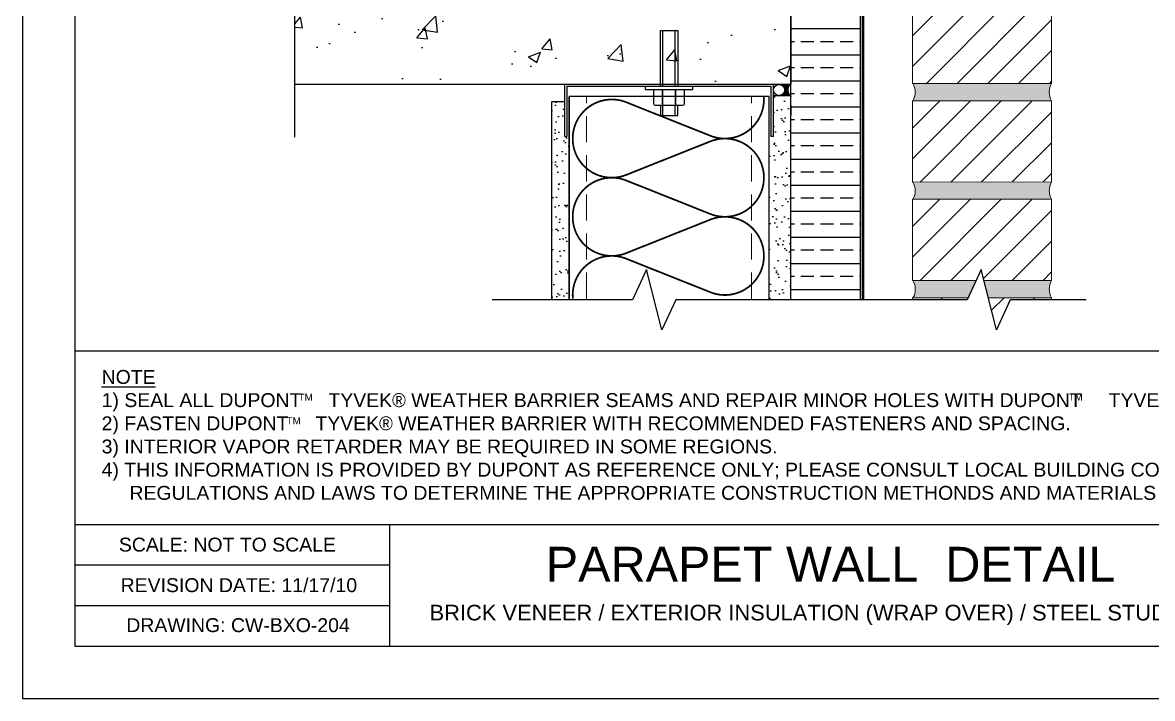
# Model space of a CAD drawing. Extents: x -1.9 to 49.1, y 313.3 to 379.3.
# Drawn here: x -1.92 to 30.57, y 313.26 to 332.7 of the extents above; entities that cross this region are included whole.
import ezdxf

# ---------------------------------------------------------------- set-up
doc = ezdxf.new("R2010")
doc.units = 0
doc.header["$LTSCALE"] = 1.5
doc.header["$MEASUREMENT"] = 0
doc.linetypes.add('DASHED', pattern=[0.75, 0.5, -0.25])
for name, color, linetype in [('8x11 layout', 7, 'CONTINUOUS'), ('CMU', 250, 'CONTINUOUS'), ('INSULATION', 241, 'CONTINUOUS'), ('SEALANT', 250, 'CONTINUOUS'), ('STRUCTURE', 250, 'CONTINUOUS'), ('TEXT', 7, 'CONTINUOUS')]:
    doc.layers.add(name, color=color, linetype=linetype)
doc.layers.add('brick', color=250, linetype='CONTINUOUS', lineweight=5)
doc.layers.add('Metal Stud', color=250, linetype='CONTINUOUS', lineweight=18)
doc.layers.add('EXTERIOR INSULATION', color=7, linetype='CONTINUOUS', true_color=0xcdd69f)
doc.layers.add('Tyvek CommercialWrap', color=7, linetype='DASHED', true_color=0x00538e)
doc.layers.add('VIEWPORT', color=7, linetype='CONTINUOUS', plot=False)
doc.styles.add('DETAILS', font='sanss___.ttf', dxfattribs={"height": 1})
pattern_1 = [(45, (54.7673723607943, 320.1022957028051), (-0.4419417382415922, 0.4419417382415922), [])]

msp = doc.modelspace()

# ---------------------------------------------------------------- hatches: boundary and pattern name
at = {"layer": 'brick'}
h = msp.add_hatch(dxfattribs=at)
h.set_pattern_fill('AR-SAND', color=256, scale=0.15, style=0)
h.set_pattern_definition([(37.50000000000001, (-483.3116347083385, 254.2727413939101), (-0.009449003716441223, 0.2890235653519738), [0, -0.228, 0, -0.255, 0, -0.24375]), (7.499999999999999, (-483.3116347083385, 254.2727413939101), (0.2654665057901591, 0.423321909784461), [0, -0.123, 0, -0.2055, 0, -0.07875]), (327.5, (-483.4961347083385, 254.2727413939101), (0.4671212792627242, 0.0008488580305446746), [0, -0.075, 0, -0.27, 0, -0.3525]), (317.5, (-483.4961347083385, 254.2727413939101), (0.450918990685844, 0.1316513347401374), [0, -0.0375, 0, -0.177, 0, -0.2025])])
edge = h.paths.add_edge_path()
edge.add_arc((28.09386567031299, 327.8608390687477), 0.4960802461384055, 149.5601036199079, 210.0851456523642, ccw=False)
edge.add_line((27.66616458105864, 328.112170302102), (23.6774458914183, 328.1095241870182))
edge.add_arc((23.24974480216417, 327.858192953664), 0.496080246138185, -29.732570782365713, 30.439896380099697, ccw=False)
edge.add_line((23.68051594599035, 327.6121607763878), (27.66461665456836, 327.6121607763878))
edge = h.paths.add_edge_path()
edge.add_arc((28.09386567031299, 330.694172402081), 0.4960802461384055, 149.5601036199079, 210.0851456523642, ccw=False)
edge.add_line((27.66616458105864, 330.9455036354352), (23.67556625954785, 330.9428562734042))
edge.add_arc((23.24786517029349, 330.6915250400498), 0.4960802461384242, -29.732404929163295, 30.439896380094922, ccw=False)
edge.add_line((23.67863702630359, 330.445494109721), (27.66461665456836, 330.445494109721))
edge = h.paths.add_edge_path()
edge.add_arc((28.09386567031299, 333.5275057354143), 0.4960802461384055, 149.5601036199079, 210.0851456523642, ccw=False)
edge.add_line((27.66616458105864, 333.7788369687687), (23.67368662767751, 333.7761883597902))
edge.add_arc((23.24598553842281, 333.5248571264358), 0.4960802461386751, -29.73223907625811, 30.4398963800665, ccw=False)
edge.add_line((23.67675810661194, 333.2788274430545), (27.66461665456836, 333.2788274430545))
edge = h.paths.add_edge_path()
edge.add_arc((28.09386567031299, 336.3608390687477), 0.4960802461384055, 149.5601036199079, 210.0851456523642, ccw=False)
edge.add_line((27.66616458105864, 336.6121703021017), (23.67335150505778, 336.609521470803))
edge.add_arc((23.24410414781164, 336.360840315695), 0.4960802461384309, -30.085312093924927, 30.08552777022919, ccw=False)
edge.add_line((23.67335244115566, 336.1121607763878), (27.66461665456836, 336.1121607763878))
edge = h.paths.add_edge_path()
edge.add_arc((23.2422245159413, 339.1941724020808), 0.4960802461385021, 10.725880701547112, 30.08552777024329, ccw=False)
edge.add_line((23.72963765979102, 339.2864981179532), (23.73499247594953, 339.2514030599318))
edge.add_arc((23.24222451594721, 339.1941724020808), 0.4960802461325152, -1.713473922534888, 6.624720018543883, ccw=False)
edge.add_line((23.73808294279331, 339.1793389557988), (23.72908148908232, 339.0989573911174))
edge.add_arc((23.2422245159413, 339.1941724020812), 0.4960802461384984, 329.9148543476159, 348.9342876105186, ccw=False)
edge.add_line((23.67147353168593, 338.945494109721), (27.66461665456836, 338.945494109721))
edge.add_arc((28.09386567031299, 339.1941724020808), 0.4960802461384055, 149.5601036199079, 210.0851456523642, ccw=False)
edge.add_line((27.66616458105864, 339.4455036354352), (23.67147187318744, 339.4428535571892))
edge = h.paths.add_edge_path()
edge.add_arc((23.24222451594107, 342.0275057354143), 0.4960802461385991, -30.085145652348217, 30.08552777021032, ccw=False)
edge.add_line((23.67147353168593, 341.7788274430545), (27.66461665456836, 341.7788274430545))
edge.add_arc((28.09386567031299, 342.0275057354143), 0.4960802461384055, 149.5601036199079, 210.0851456523642, ccw=False)
edge.add_line((27.66616458105864, 342.2788369687685), (23.67147187318744, 342.2761868905222))
edge = h.paths.add_edge_path()
edge.add_arc((28.09386567031299, 344.8608390687475), 0.4960802461384055, 149.5601036199079, 210.0851456523642, ccw=False)
edge.add_line((27.66616458105864, 345.1121703021017), (23.67147187318744, 345.1095202238557))
edge.add_arc((23.24222451594107, 344.8608390687475), 0.4960802461385991, -30.085145652348217, 30.08552777021032, ccw=False)
edge.add_line((23.67147353168593, 344.6121607763876), (27.66461665456836, 344.6121607763876))
edge = h.paths.add_edge_path()
edge.add_line((25.26544390196295, 324.7788274430545), (25.49540712038561, 325.2773968887564))
edge.add_line((25.49540712038561, 325.2773968887564), (23.67932552328875, 325.2761921006322))
edge.add_arc((23.2516244340344, 325.024860867278), 0.4960802461384098, -29.732736635794822, 30.43989638009208, ccw=False)
edge.add_line((23.68239486567245, 324.7788274430545), (25.26544390196295, 324.7788274430545))
edge = h.paths.add_edge_path()
edge.add_line((25.72139653446516, 325.2775468100829), (25.84930993266448, 324.7788274430545))
edge.add_line((25.84930993266448, 324.7788274430545), (27.66461665456836, 324.7788274430545))
edge.add_arc((28.09386567031299, 325.0275057354143), 0.4960802461384198, 149.5601036199079, 210.0851456523671, ccw=False)
edge.add_line((27.66616458105864, 325.2788369687687), (25.72139653446516, 325.2775468100831))
h = msp.add_hatch(dxfattribs=at)
h.set_pattern_fill('_USER', color=256, scale=0.625, angle=45, style=0, pattern_type=0)
h.set_pattern_definition(pattern_1)
h.paths.add_polyline_path([(27.66461665456814, 333.2788274430545), (23.66461665456814, 333.2788274430545), (23.66992560519566, 330.9428525313954), (27.66616458105864, 330.9455036354352)])
h = msp.add_hatch(dxfattribs=at)
h.set_pattern_fill('_USER', color=256, scale=0.625, angle=45, style=0, pattern_type=0)
h.set_pattern_definition(pattern_1)
h.paths.add_polyline_path([(27.66461665456814, 330.445494109721), (23.66461665456814, 330.445494109721), (23.66992560519566, 328.1095191980621), (27.66616458105864, 328.112170302102)])
h = msp.add_hatch(dxfattribs=at)
h.set_pattern_fill('_USER', color=256, scale=0.625, angle=45, style=0, pattern_type=0)
h.set_pattern_definition([(45, (54.7673723607943, 317.2689623694719), (-0.4419417382415922, 0.4419417382415922), [])])
h.paths.add_polyline_path([(25.49540712038572, 325.2773968887564), (25.64066299529816, 325.5923174292525), (25.72139653446504, 325.2775468100829), (27.66616458105864, 325.2788369687687), (27.66461665456814, 327.6121607763878), (23.66461665456814, 327.6121607763878), (23.66992560519566, 325.2761858647286)])
h = msp.add_hatch(dxfattribs=at)
h.set_pattern_fill('_USER', color=256, scale=0.625, angle=45, style=0, pattern_type=0)
h.set_pattern_definition([(45, (55.3923723607943, 322.9356290361384), (-0.4419417382415922, 0.4419417382415922), [])])
h.paths.add_polyline_path([(25.84930993266448, 324.7788274430545), (26.08449789480323, 323.8618571079562), (26.47978798503425, 324.7185186946538), (27.66465666337831, 324.7185186946535), (27.66461665456814, 324.7788274430545)])
h.paths.add_polyline_path([(23.67060273889047, 324.7185189823035), (25.23762672623945, 324.7185186946538), (25.2654439019625, 324.7788274430545), (23.6705815779876, 324.7788274430545)])
at = {"layer": 'EXTERIOR INSULATION', "linetype": 'Continuous'}
h = msp.add_hatch(dxfattribs=at)
h.set_pattern_fill('ANSI33', color=250, scale=3, angle=135, style=0)
h.set_pattern_definition([(180, (-681.9181197037475, 258.2705202941484), (-1.110223024625157e-16, -0.75), []), (180, (-682.2931197031182, 258.6455202935192), (-1.110223024625157e-16, -0.75), [0.375, -0.1875])])
h.paths.add_polyline_path([(21.84118552198663, 324.7185192275683), (22.16636256642994, 324.7185191678773), (22.1663653453237, 347.445494109721), (20.16636537280908, 347.445494109721), (20.16636537280908, 343.6785943266), (20.16636537280908, 343.2964930574442), (20.16636537280897, 324.7185192275683)])
at = {"layer": 'SEALANT', "linetype": 'Continuous'}
h = msp.add_hatch(color=256, dxfattribs=at)
edge = h.paths.add_edge_path()
edge.add_line((20.16636537280908, 330.9205778908442), (19.83640853087218, 330.9205778908442))
edge.add_arc((19.82926689312001, 330.7574166493714), 0.1633174629632426, -89.7964083834326, 87.49373879846121, ccw=False)
edge.add_line((19.82984721503215, 330.5941002174509), (20.16636860795825, 330.5941002174509))
edge.add_arc((20.35589505942028, 330.7573409322288), 0.2501355767678966, 139.2625403591141, 220.7385951573898, ccw=False)
at = {"layer": 'STRUCTURE', "linetype": 'Continuous'}
h = msp.add_hatch(dxfattribs=at)
h.set_pattern_fill('AR-CONC', color=256, scale=0.5, style=0)
h.set_pattern_definition([(49.99999999999999, (-484.8125404654114, 257.0811541823259), (3.586300913003767, -0.3137606749129755), [0.375, -4.125]), (355, (-484.8125404654114, 257.0811541823259), (-0.693756668065, 3.760960668500059), [0.3, -3.3]), (100.4514, (-484.5136820654113, 257.0550074823259), (2.892546908570108, 3.447197710304768), [0.3187009499999992, -3.505710559999993]), (46.18420000000001, (-484.8125404654114, 258.0811541823259), (5.336205243128222, -0.8275950716450904), [0.5625, -6.1875]), (96.6356, (-484.3678567404114, 258.0121876473258), (4.673313527743517, 4.870589354502209), [0.4780514399999991, -5.258564999999985]), (351.1842, (-484.8125404654114, 258.0811541823259), (4.673309725668136, 4.870593004626623), [0.45, -4.95]), (21, (-484.3125404654114, 257.8311541823259), (2.984535260592308, -2.013094453326694), [0.375, -4.125]), (326.0000000000001, (-484.3125404654114, 257.8311541823259), (1.216576659607909, 3.625750225234265), [0.3, -3.3]), (71.4514, (-484.0638293004114, 257.6633961523257), (4.20111314290745, 1.612652483549762), [0.31870095, -3.50571056]), (37.50000000000001, (-484.8125404654114, 257.0811541823259), (0.06079927658645334, 1.664469269156557), [0, -3.26, 0, -3.35, 0, -3.3125]), (7.499999999999999, (-484.8125404654114, 257.0811541823259), (1.315347687210743, 1.972058559411801), [0, -1.91, 0, -3.185, 0, -1.2625]), (327.5, (-485.9275404654114, 257.0811541823259), (2.669112180862045, -0.112774358671899), [0, -1.25, 0, -3.9, 0, -5.175]), (317.5, (-486.4275404654114, 257.0811541823259), (2.915930846711931, 0.5005249116615882), [0, -1.625, 0, -2.59, 0, -3.675])])
h.paths.add_polyline_path([(5.909218424964706, 333.3704134233228), (5.909218424964592, 330.9205778908442), (20.16636537280908, 330.9205778908442), (20.16636537280908, 336.9205778908442), (5.909218424964479, 336.9205778908442), (5.909218424964479, 334.6125746821178), (6.783017159563315, 334.2095384130594), (5.052556838267151, 333.7657035135539)])
at = {"layer": 'STRUCTURE'}
h = msp.add_hatch(dxfattribs=at)
h.set_pattern_fill('AR-SAND', color=256, scale=0.25, style=0)
h.set_pattern_definition([(37.50000000000001, (-329.1954235793792, 525.6737549861214), (-0.01574833952740204, 0.4817059422532897), [0, -0.38, 0, -0.425, 0, -0.40625]), (7.499999999999999, (-329.1954235793792, 525.6737549861214), (0.4424441763169318, 0.7055365163074351), [0, -0.205, 0, -0.3425, 0, -0.13125]), (327.5, (-329.5029235793792, 525.6737549861214), (0.7785354654378738, 0.001414763384241124), [0, -0.125, 0, -0.45, 0, -0.5875]), (317.5, (-329.5029235793792, 525.6737549861214), (0.7515316511430733, 0.2194188912335623), [0, -0.0625, 0, -0.295, 0, -0.3375])])
h.paths.add_polyline_path([(20.16636537280908, 330.5941002174509), (19.66636537280897, 330.5941002174509), (19.66636537280908, 329.4205778908442), (19.54136537280908, 329.4205778908442), (19.54136537280908, 324.7539072158695), (20.16636537280908, 324.7539072708255)])
h.paths.add_polyline_path([(13.79136537280908, 329.4205778908442), (13.66636537280908, 329.4205778908442), (13.66636537280908, 330.4250448366126), (13.29136537280908, 330.4250448366126), (13.29136537280908, 324.7539069955947), (13.79136537280908, 324.7539069955947)])

# ---------------------------------------------------------------- linework, layer by layer
at = {"layer": '8x11 layout', "color": 7}
for p, q in [((-0.4225429733178316, 377.7587780834008), (-0.4225429733178316, 314.7587780834008)), ((-0.4225429733178316, 314.7587780834008), (47.57745702668217, 314.7587780834008))]:
    msp.add_line(p, q, dxfattribs=at)
at = {"layer": '8x11 layout'}
msp.add_line((-0.4225429733178316, 318.2601106130876), (34.15455105236026, 318.2601106130876), dxfattribs=at)
at = {"layer": '8x11 layout', "color": 7}
msp.add_lwpolyline([(47.57745702668205, 323.2494187099421), (-0.4225429733179453, 323.2494187099421)], dxfattribs=at)
at = {"layer": '8x11 layout'}
for points in [[(8.630557584122016, 318.2601106130876), (8.630557584122016, 314.7587780834008)], [(8.630557584122016, 317.0929106130875), (-0.4225429733178316, 317.0929106130875)], [(8.630557584122016, 315.9257106130876), (-0.4225429733178316, 315.9257106130876)]]:
    msp.add_lwpolyline(points, dxfattribs=at)
at = {"layer": 'brick'}
msp.add_line((27.19104858821788, 327.6153720506522), (27.19104858821788, 327.6121607763878), dxfattribs=at)
for points in [[(27.66616458105864, 330.9455036354352), (23.66992560519566, 330.9428525313951), (23.66461665456814, 333.2788274430545), (27.66461665456814, 333.2788274430545), (27.66616458105864, 330.9455036354352, 0.2704061141941634), (27.66461665456825, 330.445494109721, 0.9074311398367584), (27.66461665456825, 330.445494109721, -0.1931272375800366)], [(27.66616458105864, 328.112170302102), (23.66992560519566, 328.1095191980621), (23.66461665456814, 330.445494109721), (27.66461665456814, 330.445494109721), (27.66616458105864, 328.112170302102, 0.2704061141941634), (27.66461665456825, 327.612160776388, 0.9074311398367584), (27.66461665456825, 327.612160776388, -0.1931272375800366)], [(25.49540712038561, 325.2773968887564), (23.66992560519566, 325.2761858647286), (23.66461665456814, 327.6121607763878), (27.66461665456814, 327.6121607763878), (27.66616458105864, 325.2788369687687, 0.2704061141941634), (27.66461665456825, 324.7788274430545), (27.66461665456825, 324.7788274430545)]]:
    msp.add_lwpolyline(points, format="xyb", dxfattribs=at)
for points in [[(27.66616458105864, 325.2788369687687), (25.72139653446504, 325.2775468100829)], [(23.66475371709964, 324.7185189833772), (23.66461665456814, 324.7788274430545), (25.26544390196261, 324.7788274430545)], [(25.84930993266448, 324.7788274430545), (27.66461665456814, 324.7788274430545), (27.66465666337831, 324.7185186946538)]]:
    msp.add_lwpolyline(points, dxfattribs=at)
for centre in [(23.24786517029361, 330.6915250400498), (23.24974480216395, 327.858192953664), (23.25162443403428, 325.0248608672778)]:
    msp.add_arc(centre, 0.4960802461384119, 329.9148543476431, 30.43989638009603, dxfattribs=at)
at = {"layer": 'CMU'}
msp.add_lwpolyline([(13.51373379386052, 330.9205778908442), (18.81899695175537, 330.9205778908445)], dxfattribs=at)
at = {"layer": 'EXTERIOR INSULATION', "color": 250, "linetype": 'Continuous', "flags": 128}
for points in [[(20.16636537280908, 347.445494109721), (22.1663653453237, 347.445494109721), (22.16636256642994, 324.7185191678773)], [(20.16636537280897, 324.7185192275683), (20.16636537280908, 343.2964930574442)]]:
    msp.add_lwpolyline(points, dxfattribs=at)
at = {"layer": 'INSULATION', "color": 253, "const_width": 0.05}
msp.add_lwpolyline([(13.90023988118685, 324.7539069955947, -0.5457693612165877), (15.38823918215508, 325.9229653104067), (17.90224041341503, 324.9217466451669, 1.404370499398822), (17.90224041341503, 327.047965310408), (15.38823918215144, 326.0467466451671, -1.404370499403763), (15.38823918215439, 328.1729653104067), (17.90224041341412, 327.1717466451671, 1.404370499398822), (17.90224041341503, 329.297965310408), (15.38823918215144, 328.2967466451671, -1.404370499403762), (15.38823918215439, 330.4229653104067), (17.90224041341412, 329.4217466451671, 0.5387105438553074), (19.39228470358432, 330.5663435803015, 0.5387105438553074)], format="xyb", dxfattribs=at)
at = {"layer": 'Metal Stud', "linetype": 'DASHED', "lineweight": 5}
for p, q in [((14.29136537280908, 324.7539069955947), (14.29136537280908, 330.5663435803015)), ((19.04136537280908, 324.7539071719045), (19.04136537280908, 330.5663435803015))]:
    msp.add_line(p, q, dxfattribs=at)
at = {"layer": 'SEALANT', "linetype": 'Continuous'}
msp.add_line((20.16636537280885, 330.3078676703722), (20.16636537280885, 330.0321277977064), dxfattribs=at)
msp.add_circle((19.83021431787893, 330.7564524943598), 0.1623526919456708, dxfattribs=at)
at = {"layer": 'STRUCTURE'}
for p, q in [((20.16636537280908, 336.9205778908442), (20.16636537280908, 330.9205778908442)), ((16.41636537280908, 332.4716131313814), (16.91636537280908, 332.4716131313814)), ((16.41636537280908, 330.8580778908442), (16.41636537280908, 332.4716131313814)), ((16.49136537280901, 330.8580778908442), (16.49136537280901, 332.4716131313814)), ((16.84136537280904, 330.8580778908442), (16.84136537280904, 332.4716131313814)), ((16.91636537280908, 332.4716131313814), (16.91636537280908, 330.8580778908442)), ((5.909218424964592, 330.9205778908442), (20.16636537280908, 330.9205778908442)), ((13.66636537280908, 330.9205778908442), (19.66636537280897, 330.9205778908442)), ((13.66636537280908, 329.4205778908442), (13.66636537280908, 330.9205778908442)), ((16.91636537280908, 330.8580778908442), (16.41636537280908, 330.8580778908442)), ((19.66636537280908, 329.4205778908442), (19.66636537280897, 330.9205778908442)), ((13.29136537280908, 324.7539069955947), (13.29136537280908, 330.4250448366126)), ((13.29136537280908, 330.4250448366126), (13.66636537280908, 330.4250448366126)), ((13.79136537280908, 324.7539069955947), (13.79136537280908, 330.5663435803015)), ((19.54136537280908, 324.7539072158695), (19.54136537280908, 330.5663435803015)), ((19.66636860795813, 330.5941002174509), (20.16636860795813, 330.5941002174509)), ((20.16636537280908, 324.7539072708255), (20.16636537280908, 330.5941002174509)), ((16.49136537280901, 330.0261705473281), (16.49136537280901, 330.3101981336265)), ((16.84136537280904, 330.0261705473281), (16.84136537280904, 330.3101981336265)), ((13.66636537280908, 329.4205778908442), (13.72886537280908, 329.4205778908442)), ((19.66636537280908, 329.4205778908442), (19.60386537280908, 329.4205778908442)), ((15.6150510761795, 324.7185192275683), (11.57581520690235, 324.7185192275683)), ((28.66172727196931, 324.7185186946538), (26.47978798503436, 324.7185186946538))]:
    msp.add_line(p, q, dxfattribs=at)
at = {"layer": 'STRUCTURE', "linetype": 'Continuous'}
msp.add_lwpolyline([(5.909218424964592, 329.399594932544), (5.909218424964592, 333.3704134233228)], dxfattribs=at)
at = {"layer": 'STRUCTURE'}
for points in [[(19.60386537280908, 329.4205778908442), (19.60386537280908, 330.8580778908442), (13.72886537280908, 330.8580778908442), (13.72886537280908, 329.4205778908442)], [(19.54136537280908, 324.7539072158695), (19.54136537280908, 330.5663435803015), (13.79136537280908, 330.5663435803015), (13.79136537280908, 324.7539069955947)], [(16.01808734523809, 325.592317962167), (15.6150510761795, 324.7185192275683)], [(16.46192224474339, 323.8618576408708), (16.01808734523809, 325.592317962167)], [(25.64066299529804, 325.5923174292525), (25.23762672623945, 324.7185186946538), (22.33447771436636, 324.7185192275683)], [(26.08449789480323, 323.8618571079562), (25.64066299529804, 325.5923174292525)], [(16.85721233497452, 324.7185192275683), (16.46192224474339, 323.8618576408708)], [(22.33447771436636, 324.7185192275683), (16.85721233497452, 324.7185192275683)], [(26.47978798503436, 324.7185186946538), (26.08449789480323, 323.8618571079562)]]:
    msp.add_lwpolyline(points, dxfattribs=at)
for points in [[(15.97886537280908, 330.7721403908442), (17.35386537280908, 330.7721403908442), (17.35386537280908, 330.8580778908442), (15.97886537280908, 330.8580778908442)], [(16.41636537280908, 330.3101981336265), (16.41636537280908, 330.0261705473281), (16.91636537280908, 330.0261705473281), (16.91636537280908, 330.3101981336265)]]:
    msp.add_lwpolyline(points, close=True, dxfattribs=at)
for points in [[(16.22886537280908, 330.7721403908442), (16.47886537280908, 330.7721403908442), (16.47886537280908, 330.3601981336265, -0.414213562373095), (16.42886537280901, 330.3101981336265), (16.27886537280904, 330.3101981336265, -0.414213562373095), (16.22886537280908, 330.3601981336265)], [(16.47886537280908, 330.7721403908442), (16.85386537280908, 330.7721403908442), (16.85386537280908, 330.3601981336265, -0.414213562373095), (16.80386537280901, 330.3101981336265), (16.52886537280904, 330.3101981336265, -0.414213562373095), (16.47886537280908, 330.3601981336265)], [(16.85386537280908, 330.7721403908442), (17.10386537280908, 330.7721403908442), (17.10386537280908, 330.3601981336265, -0.414213562373095), (17.05386537280901, 330.3101981336265), (16.90386537280904, 330.3101981336265, -0.414213562373095), (16.85386537280908, 330.3601981336265)]]:
    msp.add_lwpolyline(points, format="xyb", close=True, dxfattribs=at)
at = {"layer": 'Tyvek CommercialWrap', "const_width": 0.075, "flags": 128}
msp.add_lwpolyline([(22.24143527563774, 347.3163337663502), (22.24143527563774, 324.7093790286708)], dxfattribs=at)
at = {"layer": 'VIEWPORT', "color": 1}
for p, q in [((-1.922542973317832, 379.2587780834008), (-1.922542973317832, 313.2587780834008)), ((-1.922542973317832, 313.2587780834008), (49.07745702668217, 313.2587780834008))]:
    msp.add_line(p, q, dxfattribs=at)

# ---------------------------------------------------------------- texts
at = {"layer": 'TEXT', "attachment_point": 1, "style": 'DETAILS'}
for s, insert, char_height, width in [('{\\LNOTE}\\P1) SEAL ALL DUPONT     TYVEK{\\fSymbol|b0|i0|c2|p18;â} WEATHER BARRIER SEAMS AND REPAIR MINOR HOLES WITH DUPONT     TYVEK{\\fSymbol|b0|i0|c2|p18;â} TAPE.\\P2) FASTEN DUPONT     TYVEK{\\fSymbol|b0|i0|c2|p18;â} WEATHER BARRIER WITH RECOMMENDED FASTENERS AND SPACING.\\P3) INTERIOR VAPOR RETARDER MAY BE REQUIRED IN SOME REGIONS.\\P\\pi-0.8,l0.8;4) THIS INFORMATION IS PROVIDED BY DUPONT AS REFERENCE ONLY; PLEASE CONSULT LOCAL BUILDING CODES, \\P\\pi0;REGULATIONS AND LAWS TO DETERMINE THE APPROPRIATE CONSTRUCTION METHONDS AND MATERIALS NEEDED.', (0.3504931888589908, 322.7040535425001), 0.4, 35.73533227802437), ('TM', (6.018051250118219, 322.0199798038736), 0.2, 16.62), ('TM', (28.15885622492249, 322.022972326278), 0.2, 16.62), ('TM', (5.673243670606894, 321.345475393244), 0.2, 16.62), ('\\pi-0.066668,l0.066668,t0.2;SCALE: NOT TO SCALE', (0.8462896193101415, 317.8817234224318), 0.4000000000000016, 32.52903340897156), ('\\pi4.4819;PARAPET WALL  DETAIL \\P\\pi1.1413;{\\H0.45x;BRICK VENEER / EXTERIOR INSULATION (WRAP OVER) / STEEL STUD WALL}', (8.639201735831648, 317.6183070383613), 1, 24.8924186185627), ('\\pi-0.066668,l0.066668,t0.2;REVISION DATE: 11/17/10', (0.8961420110726976, 316.7156499579908), 0.4000000000000016, 32.52903340897156), ('\\pi-0.066668,l0.066668,t0.2;DRAWING: CW-BXO-204', (1.058774790400776, 315.5655780731752), 0.4000000000000016, 32.52903340897156)]:
    msp.add_mtext(s, dxfattribs=dict(at, insert=insert, char_height=char_height, width=width))

doc.saveas('drawing.dxf')
